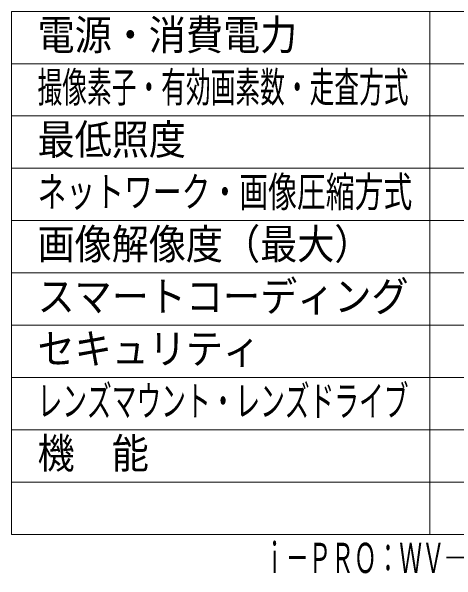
# Model space of a CAD drawing. Units: millimetres on the paper. Extents: x -63 to 65, y -59 to 59.
# Drawn here: x -62.5 to -19.9, y -59 to -4.6 of the extents above; entities that cross this region are included whole.
import ezdxf
from ezdxf.enums import TextEntityAlignment as Align

# ---------------------------------------------------------------- set-up
doc = ezdxf.new("R2010")
doc.units = ezdxf.units.MM
doc.layers.add('0-1_WAKU', color=4, linetype='Continuous', lineweight=9)
doc.layers.add('0-5_MOJI1', color=7, linetype='Continuous', lineweight=9)
doc.layers.add('0-6_相当品', color=4, linetype='Continuous')
doc.styles.add('ＭＳ ゴシック', font='')
doc.styles.get('ＭＳ ゴシック').set_extended_font_data('MS Gothic')

msp = doc.modelspace()

# ---------------------------------------------------------------- linework, layer by layer
at = {"layer": '0-1_WAKU', "color": 3}
for p, q in [((-62.507, -54.593), (-62.507, -4.593)), ((-62.507, -4.593), (62.493, -4.593)), ((-22.507, -54.593), (-22.507, -4.593)), ((-62.507, -54.593), (62.493, -54.593))]:
    msp.add_line(p, q, dxfattribs=at)
at = {"layer": '0-1_WAKU'}
for p, q in [((-62.507, -9.593), (62.493, -9.593)), ((-62.507, -14.593), (62.493, -14.593)), ((62.493, -19.593), (-62.507, -19.593)), ((62.493, -24.593), (-62.507, -24.593)), ((62.493, -29.593), (-62.507, -29.593)), ((-62.507, -34.593), (62.493, -34.593)), ((-62.507, -39.593), (62.493, -39.593)), ((-62.507, -44.593), (62.493, -44.593)), ((-62.507, -49.593), (62.493, -49.593))]:
    msp.add_line(p, q, dxfattribs=at)

# ---------------------------------------------------------------- texts
at = {"layer": '0-5_MOJI1', "style": 'ＭＳ ゴシック'}
for s, height, width, p in [('電源・消費電力', 2.889, 0.9, (-60.007, -9.148)), ('撮像素子・有効画素数・走査方式', 2.889, 0.6, (-60.007, -14.148)), ('最低照度', 2.889, 0.9, (-60.007, -19.148)), ('ネットワーク・画像圧縮方式', 2.886, 0.7, (-60.007, -24.148)), ('画像解像度（最大）', 2.889, 0.9, (-60.007, -29.148)), ('スマートコーディング', 2.889, 0.9, (-60.007, -34.148)), ('セキュリティ', 2.889, 0.9, (-60.007, -39.148)), ('レンズマウント・レンズドライブ', 2.889, 0.6, (-60.007, -44.148)), ('機\u3000能', 2.889, 0.9, (-60.007, -49.148))]:
    msp.add_text(s, height=height, dxfattribs=dict(at, width=width)).set_placement(p, align=Align.BOTTOM_LEFT)
at = {"layer": '0-6_相当品', "style": 'ＭＳ ゴシック', "width": 0.55}
msp.add_text('ｉ－ＰＲＯ：ＷＶ―Ｓ１１３６ＵＸ＋Ｍ１３ＶＧ２８８ＩＲ＋ＷＶ―ＣＰ１ＣＵＸ＋ＷＶ―Ｑ１８１ＵＸ', height=2.889, dxfattribs=at).set_placement((-38.427, -59.148), align=Align.BOTTOM_LEFT)

doc.saveas('drawing.dxf')
